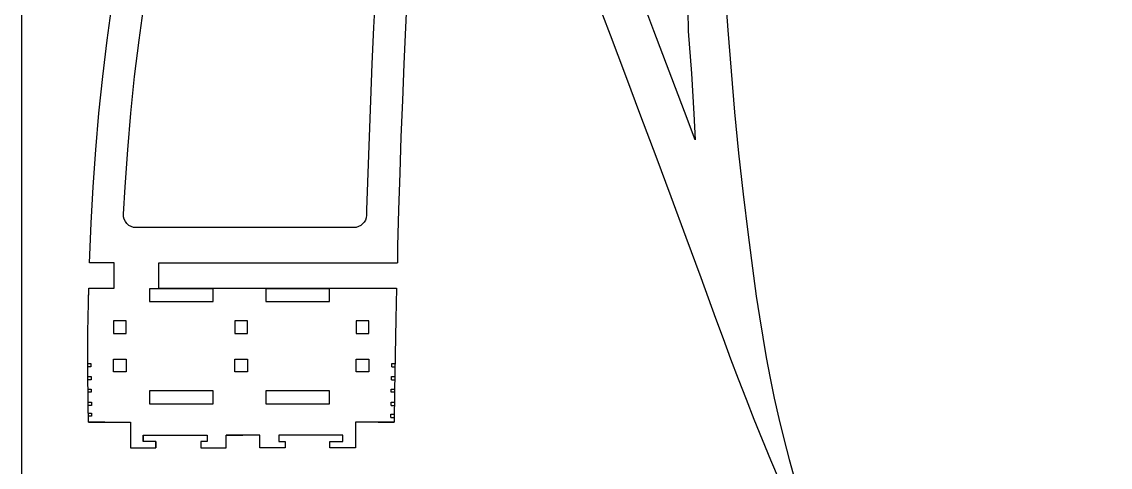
# Model space of a CAD drawing. Header units: inches. Extents: x 33 to 1703, y 106 to 883.
# Drawn here: x 1083.1 to 1253.6, y 250 to 319.7 of the extents above; entities that cross this region are included whole.
import ezdxf

# ---------------------------------------------------------------- set-up
doc = ezdxf.new("R2010")
doc.units = ezdxf.units.IN
doc.header["$MEASUREMENT"] = 0
doc.layers.add('7', color=7, linetype='Continuous')

msp = doc.modelspace()

# ---------------------------------------------------------------- linework, layer by layer
at = {"color": 1}
for p, q in [((1097.62, 282.01), (1093.73, 282.01)), ((1097.62, 278.01), (1097.62, 282.01)), ((1104.62, 278.01), (1104.62, 282.01)), ((1104.62, 282.01), (1141.97, 282.01)), ((1093.62, 278.01), (1097.62, 278.01)), ((1104.62, 278.01), (1141.82, 278.01))]:
    msp.add_line(p, q, dxfattribs=at)
at = {"color": 240, "true_color": 0xed1f24}
for p, q in [((1093.48, 266.24), (1093.98, 266.24)), ((1093.98, 266.24), (1093.98, 265.74)), ((1141.07, 266.24), (1141.58, 266.24)), ((1141.07, 265.74), (1141.07, 266.24)), ((1093.98, 265.74), (1093.48, 265.74)), ((1141.07, 265.74), (1141.57, 265.74)), ((1093.49, 264.2), (1093.99, 264.2)), ((1093.99, 263.7), (1093.5, 263.7)), ((1093.99, 264.2), (1093.99, 263.7)), ((1141.04, 264.2), (1141.55, 264.2)), ((1141.04, 263.7), (1141.04, 264.2)), ((1141.04, 263.7), (1141.54, 263.7)), ((1093.51, 262.24), (1094.01, 262.24)), ((1094.01, 261.74), (1093.52, 261.74)), ((1094.01, 262.24), (1094.01, 261.74)), ((1141.01, 262.24), (1141.52, 262.24)), ((1141.01, 261.74), (1141.01, 262.24)), ((1141.51, 261.74), (1141.01, 261.74)), ((1093.54, 260.19), (1094.04, 260.19)), ((1094.04, 259.69), (1093.54, 259.69)), ((1094.04, 260.19), (1094.04, 259.69)), ((1140.99, 260.19), (1141.49, 260.19)), ((1140.99, 259.69), (1140.99, 260.19)), ((1140.99, 259.69), (1141.49, 259.69)), ((1093.57, 258.49), (1094.07, 258.49)), ((1094.07, 257.99), (1093.58, 257.99)), ((1094.07, 258.49), (1094.07, 257.99)), ((1140.96, 258.31), (1141.47, 258.31)), ((1140.96, 258.31), (1141.47, 258.31)), ((1140.96, 257.81), (1140.96, 258.31)), ((1140.96, 257.81), (1141.46, 257.81)), ((1093.6, 257.04), (1100.16, 257.04)), ((1096.16, 257.04), (1093.6, 257.04)), ((1096.16, 257.04), (1100.16, 257.04)), ((1096.16, 257.04), (1100.16, 257.04)), ((1100.16, 257.04), (1100.16, 253.04)), ((1100.16, 257.04), (1100.16, 253.04)), ((1100.16, 257.04), (1100.16, 253.04)), ((1139.41, 257.04), (1135.41, 257.04)), ((1135.41, 257.04), (1135.41, 253.04)), ((1138.93, 257.04), (1135.41, 257.04)), ((1135.41, 257.04), (1135.41, 253.04)), ((1141.43, 257.04), (1135.41, 257.04)), ((1135.41, 257.04), (1135.41, 253.04)), ((1138.93, 257.04), (1141.45, 257.04)), ((1102.16, 255.04), (1112.16, 255.04)), ((1102.16, 255.04), (1102.16, 254.04)), ((1102.16, 254.04), (1102.16, 255.04)), ((1102.16, 255.04), (1109.16, 255.04)), ((1102.16, 255.04), (1109.16, 255.04)), ((1102.16, 255.04), (1102.16, 254.04)), ((1104.16, 254.04), (1102.16, 254.04)), ((1104.16, 254.04), (1102.16, 254.04)), ((1104.16, 254.04), (1102.16, 254.04)), ((1104.16, 253.04), (1104.16, 254.04)), ((1104.16, 253.04), (1104.16, 254.04)), ((1104.16, 254.04), (1104.16, 253.04)), ((1109.16, 255.04), (1112.16, 255.04)), ((1109.16, 255.04), (1112.16, 255.04)), ((1112.16, 254.04), (1111.16, 254.04)), ((1111.16, 254.04), (1111.16, 253.04)), ((1112.16, 254.04), (1111.16, 254.04)), ((1111.16, 254.04), (1111.16, 253.04)), ((1112.16, 254.04), (1111.16, 254.04)), ((1111.16, 254.04), (1111.16, 253.04)), ((1112.16, 255.04), (1112.16, 254.04)), ((1112.16, 255.04), (1112.16, 254.04)), ((1112.16, 255.04), (1112.16, 254.04)), ((1120.41, 255.04), (1115.16, 255.04)), ((1115.16, 253.04), (1115.16, 255.04)), ((1115.16, 253.04), (1115.16, 255.04)), ((1120.41, 255.04), (1115.16, 255.04)), ((1115.16, 253.04), (1115.16, 255.04)), ((1115.16, 255.04), (1117.78, 255.04)), ((1120.41, 255.04), (1117.78, 255.04)), ((1120.41, 253.04), (1120.41, 255.04)), ((1120.41, 253.04), (1120.41, 255.04)), ((1120.41, 253.04), (1120.41, 255.04)), ((1133.41, 255.04), (1123.41, 255.04)), ((1123.41, 255.04), (1123.41, 254.04)), ((1127.41, 255.04), (1123.41, 255.04)), ((1123.41, 255.04), (1123.41, 254.04)), ((1127.41, 255.04), (1123.41, 255.04)), ((1123.41, 255.04), (1123.41, 254.04)), ((1123.41, 254.04), (1124.41, 254.04)), ((1123.41, 254.04), (1124.41, 254.04)), ((1123.41, 254.04), (1124.41, 254.04)), ((1124.41, 254.04), (1124.41, 253.04)), ((1124.41, 254.04), (1124.41, 253.04)), ((1124.41, 254.04), (1124.41, 253.04)), ((1133.41, 255.04), (1127.41, 255.04)), ((1133.41, 255.04), (1127.41, 255.04)), ((1131.41, 253.04), (1131.41, 254.04)), ((1131.41, 254.04), (1133.41, 254.04)), ((1131.41, 253.04), (1131.41, 254.04)), ((1131.41, 254.04), (1133.41, 254.04)), ((1131.41, 253.04), (1131.41, 254.04)), ((1131.41, 254.04), (1133.41, 254.04)), ((1133.41, 254.04), (1133.41, 255.04)), ((1133.41, 254.04), (1133.41, 255.04)), ((1133.41, 254.04), (1133.41, 255.04)), ((1100.16, 253.04), (1104.16, 253.04)), ((1100.16, 253.04), (1104.16, 253.04)), ((1100.16, 253.04), (1104.16, 253.04)), ((1111.16, 253.04), (1115.16, 253.04)), ((1111.16, 253.04), (1115.16, 253.04)), ((1111.16, 253.04), (1115.16, 253.04)), ((1124.41, 253.04), (1120.41, 253.04)), ((1124.41, 253.04), (1120.41, 253.04)), ((1124.41, 253.04), (1120.41, 253.04)), ((1135.41, 253.04), (1131.41, 253.04)), ((1135.41, 253.04), (1131.41, 253.04)), ((1135.41, 253.04), (1131.41, 253.04))]:
    msp.add_line(p, q, dxfattribs=at)
msp.add_lwpolyline([(1083.14, 444.22), (1571.78, 444.22), (1571.78, 230.92), (1083.14, 230.92)], close=True)
at = {"color": 1}
for points in [[(1103.12, 277.94), (1103.12, 275.94), (1113.12, 275.94), (1113.12, 277.94)], [(1121.35, 277.94), (1121.35, 275.94), (1131.35, 275.94), (1131.35, 277.94)]]:
    msp.add_lwpolyline(points, close=True, dxfattribs=at)
at = {"color": 240, "true_color": 0xed1f24}
for points in [[(1099.5, 270.94), (1099.5, 272.94), (1097.5, 272.94), (1097.5, 270.94)], [(1118.5, 270.94), (1118.5, 272.94), (1116.5, 272.94), (1116.5, 270.94)], [(1137.5, 270.94), (1137.5, 272.94), (1135.5, 272.94), (1135.5, 270.94)], [(1099.5, 266.94), (1099.5, 264.94), (1097.5, 264.94), (1097.5, 266.94)], [(1118.5, 266.94), (1118.5, 264.94), (1116.5, 264.94), (1116.5, 266.94)], [(1137.5, 266.94), (1137.5, 264.94), (1135.5, 264.94), (1135.5, 266.94)], [(1113.12, 259.94), (1113.12, 261.94), (1103.12, 261.94), (1103.12, 259.94)], [(1131.35, 259.94), (1131.35, 261.94), (1121.35, 261.94), (1121.35, 259.94)]]:
    msp.add_lwpolyline(points, close=True, dxfattribs=at)
at = {"layer": '7', "color": 240, "linetype": 'Continuous', "true_color": 0xed1f24}
for points in [[(1191.71, 356.25), (1191.94, 350.51), (1192.21, 344.09), (1192.52, 337.67), (1192.87, 331.25), (1193.26, 324.83), (1193.71, 318.41), (1194.21, 311.99), (1194.78, 305.58), (1195.4, 299.17), (1196.1, 292.77), (1196.87, 286.37), (1197.71, 279.98), (1198.17, 276.77), (1198.65, 273.56), (1199.17, 270.35), (1199.72, 267.16), (1200.32, 263.97), (1200.97, 260.8), (1201.69, 257.64), (1202.48, 254.43), (1203.32, 251.23), (1204.22, 248.05)], [(1201.8, 247.95), (1200.46, 251.11), (1199.14, 254.28), (1197.85, 257.47), (1196.61, 260.61), (1195.39, 263.77), (1194.2, 266.93), (1193.02, 270.1), (1191.85, 273.27), (1190.69, 276.45), (1189.53, 279.63), (1187.19, 285.97), (1184.84, 292.31), (1182.47, 298.64), (1180.1, 304.97), (1177.72, 311.29), (1175.33, 317.62), (1172.95, 323.94), (1170.59, 330.24), (1168.24, 336.55), (1165.92, 342.86), (1163.65, 349.19), (1161.66, 354.87)], [(1144.1, 335.93), (1143.8, 330.22), (1143.51, 324.53), (1143.24, 318.83), (1142.98, 313.13), (1142.75, 307.43), (1142.53, 301.72), (1142.33, 296.02), (1142.14, 290.32), (1141.98, 284.63), (1141.97, 282.01)], [(1187.4, 324.79), (1187.49, 318.24), (1188.02, 311.66), (1188.37, 305.34), (1188.57, 301.24), (1186.91, 305.67), (1184.53, 311.99), (1182.14, 318.32), (1179.76, 324.65)], [(1093.73, 282.01), (1094, 288.23), (1094.32, 293.92), (1094.73, 299.67), (1095.23, 305.42), (1095.82, 311.16), (1096.51, 316.88), (1097.29, 322.59)], [(1093.49, 271.15), (1093.62, 278.01)], [(1141.71, 273.24), (1141.6, 267.54)], [(1093.6, 257.04), (1093.54, 259.76), (1093.48, 265.45), (1093.49, 271.15)], [(1141.6, 267.54), (1141.51, 261.85), (1141.45, 257.04)], [(1141.57, 265.74), (1141.57, 265.74)], [(1141.54, 263.7), (1141.54, 263.7)], [(1141.51, 261.74), (1141.51, 261.74)], [(1093.54, 260.19), (1093.54, 260.19)], [(1141.49, 259.69), (1141.49, 259.69)], [(1141.46, 257.81), (1141.46, 257.81)], [(1093.6, 257.04), (1093.6, 257.04)]]:
    msp.add_lwpolyline(points, dxfattribs=at)
msp.add_lwpolyline([(1138.37, 321.68), (1138.24, 318.83), (1137.98, 313.13), (1137.75, 307.43), (1137.53, 301.72), (1137.33, 296.02), (1137.14, 290.32), (1137.15, 289.45, -0.394073), (1135.12, 287.51), (1101.07, 287.51, -0.431028), (1099.08, 289.62), (1099.32, 293.92), (1099.73, 299.67), (1100.23, 305.42), (1100.82, 311.16), (1101.51, 316.88), (1102.29, 322.59), (1103.18, 328.29), (1104.18, 333.96), (1104.73, 336.86), (1105.31, 339.74), (1105.47, 340.5)], format="xyb", dxfattribs=at)
at = {"layer": '7', "color": 1, "linetype": 'Continuous'}
for points in [[(1093.77, 283.01), (1093.77, 283.01)], [(1093.77, 283.01), (1093.77, 283.01)], [(1141.82, 278.01), (1141.71, 273.24)], [(1093.58, 276.84), (1093.59, 277.01)]]:
    msp.add_lwpolyline(points, dxfattribs=at)

doc.saveas('drawing.dxf')
